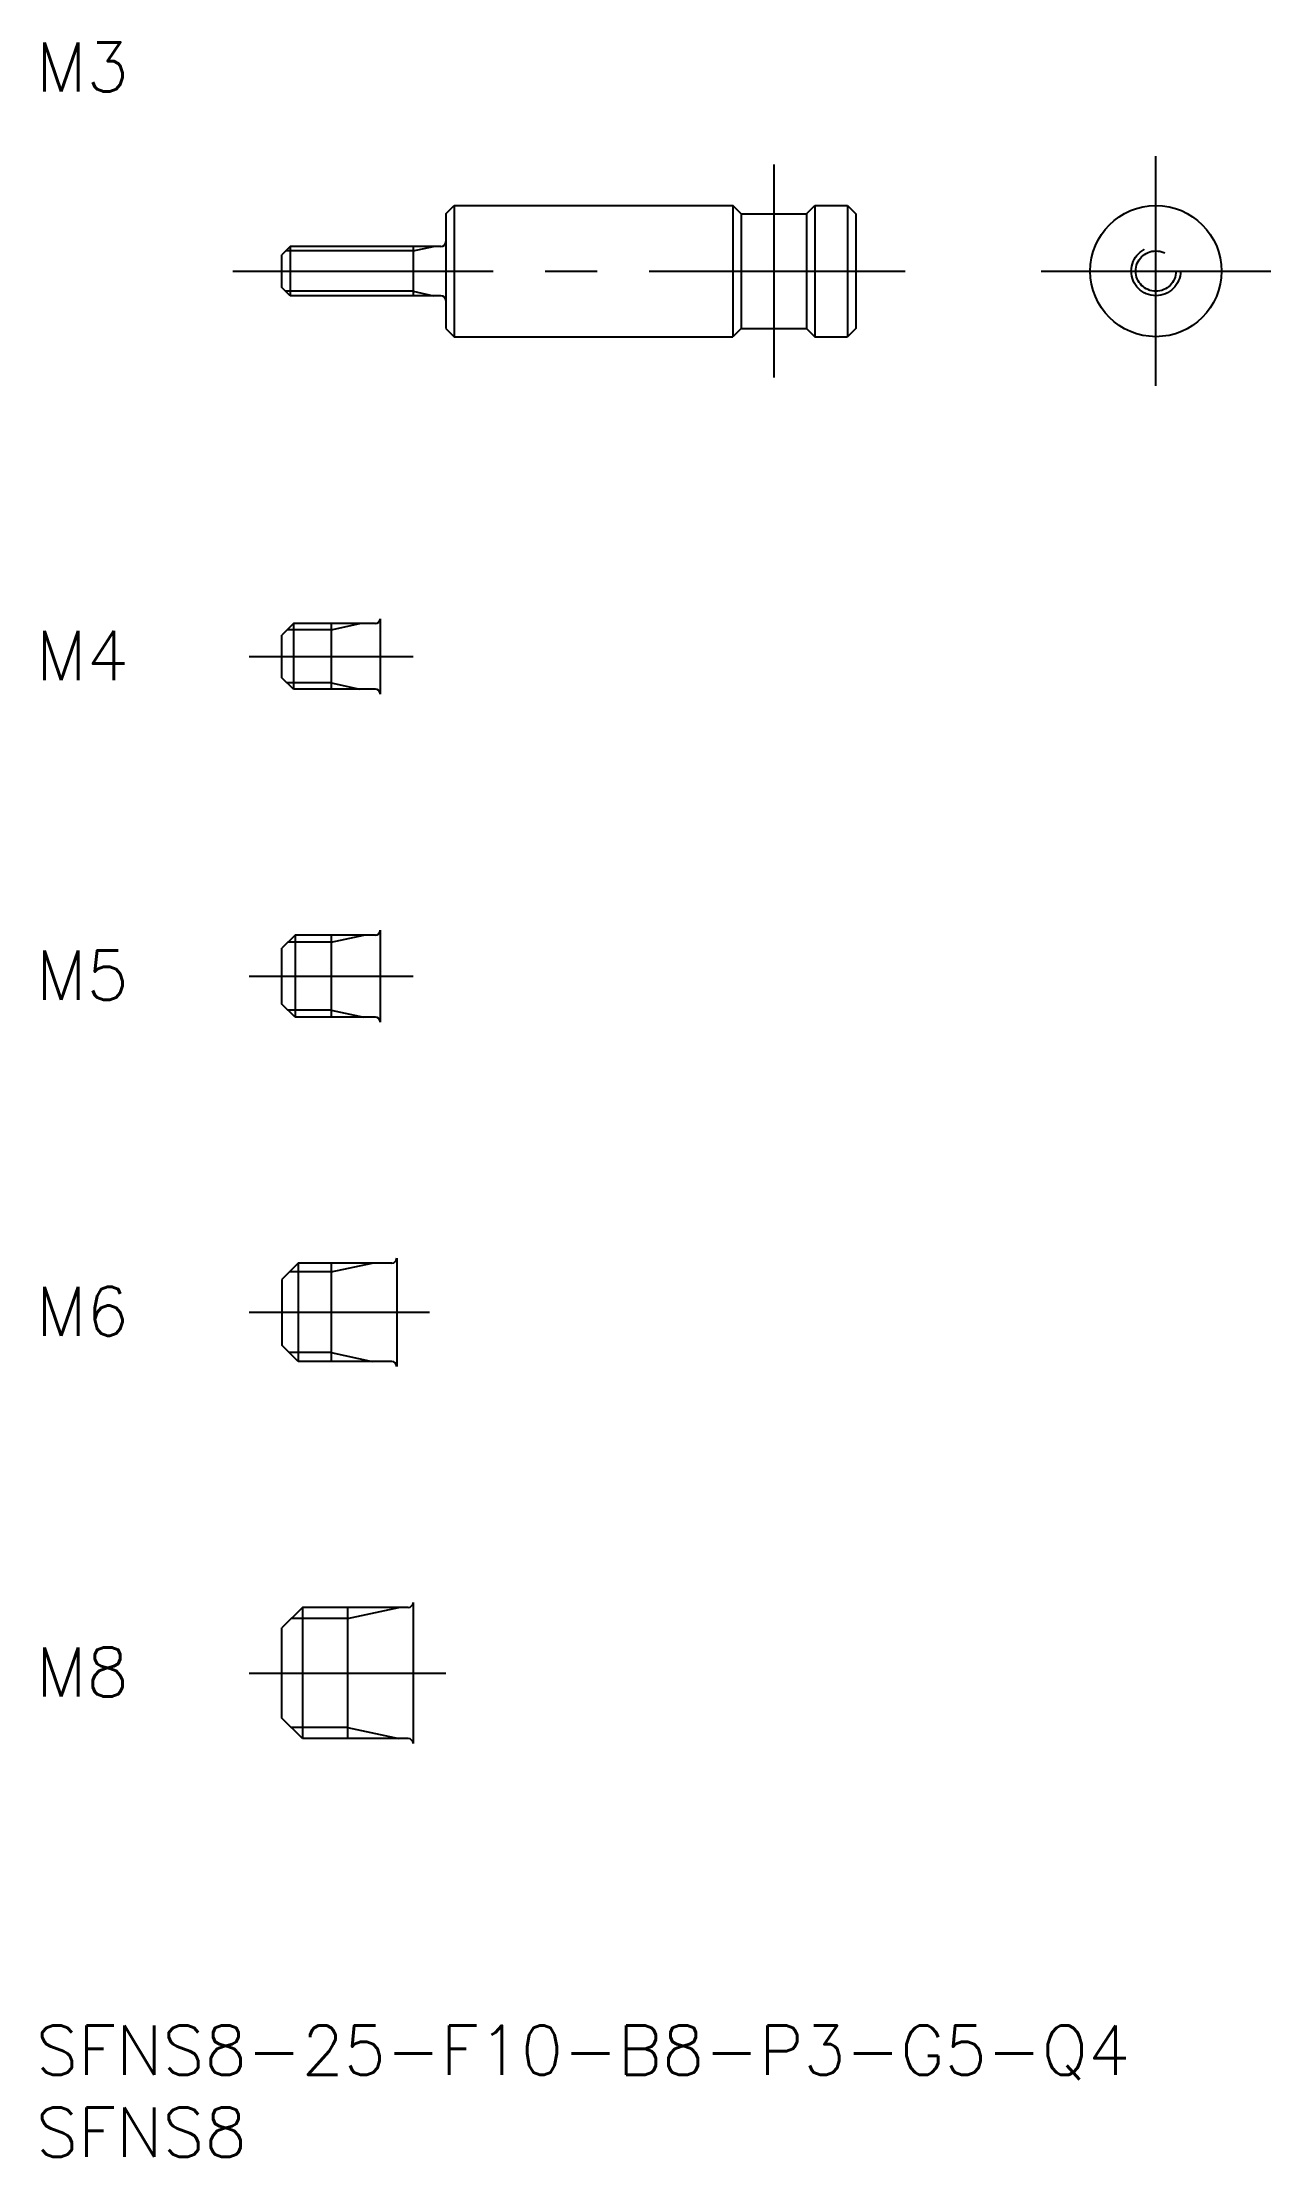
# Model space of a CAD drawing. Extents: x 0 to 75, y -8 to 121.
import ezdxf

# ---------------------------------------------------------------- set-up
doc = ezdxf.new("R2010")
doc.units = 0
doc.header["$LTSCALE"] = 0.5
doc.linetypes.add('CENTER', pattern=[50.8, 31.75, -6.35, 6.35, -6.35])
doc.linetypes.add('DASHED', pattern=[19.05, 12.7, -6.35])
for name, color, linetype in [('MSM_CENTER', 1, 'CENTER'), ('MSM_CONTINUOUS', 7, 'CONTINUOUS'), ('MSM_DASHED', 4, 'DASHED'), ('MSM_NARROW', 5, 'CONTINUOUS'), ('MSM_PART_NUMBER', 7, 'CONTINUOUS')]:
    doc.layers.add(name, color=color, linetype=linetype)
doc.styles.get("Standard").update_dxf_attribs({"font": 'txt.shx', "height": 1, "bigfont": 'bigfont.shx'})

# ---------------------------------------------------------------- blocks, each defined once
blk = doc.blocks.new('*U12')
at = {"layer": 'MSM_PART_NUMBER'}
blk.add_text('SFNS8-25-F10-B8-P3-G5-Q4', height=3, dxfattribs=at).set_placement((0, -3))
blk = doc.blocks.new('*U13')
at = {"layer": 'MSM_PART_NUMBER'}
blk.add_text('SFNS8', height=3, dxfattribs=at).set_placement((0, -8))
blk = doc.blocks.new('*U14')
at = {"layer": 'MSM_PART_NUMBER'}
blk.add_text('M8', height=3, dxfattribs=at).set_placement((0, 20.06))
blk = doc.blocks.new('*U15')
at = {"layer": 'MSM_PART_NUMBER'}
blk.add_text('M6', height=3, dxfattribs=at).set_placement((0, 42.06))
blk = doc.blocks.new('*U16')
at = {"layer": 'MSM_PART_NUMBER'}
blk.add_text('M5', height=3, dxfattribs=at).set_placement((0, 62.56))
blk = doc.blocks.new('*U17')
at = {"layer": 'MSM_PART_NUMBER'}
blk.add_text('M4', height=3, dxfattribs=at).set_placement((0, 82.06))
blk = doc.blocks.new('*U18')
at = {"layer": 'MSM_PART_NUMBER'}
blk.add_text('M3', height=3, dxfattribs=at).set_placement((0, 117.95))

msp = doc.modelspace()

# ---------------------------------------------------------------- linework, layer by layer
at = {"layer": 'MSM_CENTER'}
for p, q in [((45, 113.5), (45, 100.5)), ((68.3, 100), (68.3, 114)), ((12, 107), (53, 107)), ((61.3, 107), (75.3, 107)), ((13, 83.5), (23, 83.5)), ((13, 64), (23, 64)), ((13, 43.5), (24, 43.5)), ((13, 21.5), (25, 21.5))]:
    msp.add_line(p, q, dxfattribs=at)
at = {"layer": 'MSM_CONTINUOUS'}
for p, q in [((25, 110.5), (25.5, 111)), ((25.5, 111), (25.5, 103)), ((25.5, 111), (42.5, 111)), ((43, 110.5), (42.5, 111)), ((42.5, 111), (42.5, 103)), ((47, 110.5), (47.5, 111)), ((47.5, 111), (49.5, 111)), ((47.5, 111), (47.5, 103)), ((49.5, 111), (49.5, 103)), ((49.5, 111), (50, 110.5)), ((25, 110.5), (25, 103.5)), ((43, 110.5), (43, 103.5)), ((43, 110.5), (47, 110.5)), ((47, 110.5), (47, 103.5)), ((50, 110.5), (50, 103.5)), ((15.5, 108.5), (15, 108)), ((24.7, 108.5), (15.5, 108.5)), ((15.5, 108.5), (15.5, 105.5)), ((23, 108.5), (23, 105.5)), ((15, 106), (15, 108)), ((15.5, 105.5), (15, 106)), ((24.7, 105.5), (15.5, 105.5)), ((25, 103.5), (25.5, 103)), ((43, 103.5), (42.5, 103)), ((43, 103.5), (47, 103.5)), ((47, 103.5), (47.5, 103)), ((50, 103.5), (49.5, 103)), ((25.5, 103), (42.5, 103)), ((47.5, 103), (49.5, 103)), ((15.7, 85.5), (15, 84.8)), ((20.7, 85.5), (15.7, 85.5)), ((15.7, 85.5), (15.7, 81.5)), ((18, 85.5), (18, 81.5)), ((21, 85.8), (21, 81.2)), ((15, 82.2), (15, 84.8)), ((15.7, 81.5), (15, 82.2)), ((20.7, 81.5), (15.7, 81.5)), ((15.8, 66.5), (15, 65.7)), ((20.7, 66.5), (15.8, 66.5)), ((15.8, 66.5), (15.8, 61.5)), ((18, 66.5), (18, 61.5)), ((21, 66.8), (21, 61.2)), ((15, 62.3), (15, 65.7)), ((15.8, 61.5), (15, 62.3)), ((20.7, 61.5), (15.8, 61.5)), ((16, 46.5), (15, 45.5)), ((21.7, 46.5), (16, 46.5)), ((16, 46.5), (16, 40.5)), ((18, 46.5), (18, 40.5)), ((22, 46.8), (22, 40.2)), ((15, 45.5), (15, 41.5)), ((16, 40.5), (15, 41.5)), ((21.7, 40.5), (16, 40.5)), ((23, 25.8), (23, 17.2)), ((16.25, 25.5), (15, 24.25)), ((22.7, 25.5), (16.25, 25.5)), ((16.25, 25.5), (16.25, 17.5)), ((19, 25.5), (19, 17.5)), ((15, 18.75), (15, 24.25)), ((16.25, 17.5), (15, 18.75)), ((22.7, 17.5), (16.25, 17.5))]:
    msp.add_line(p, q, dxfattribs=at)
msp.add_circle((68.3, 107), 4, dxfattribs=at)
for centre, start, end in [((24.7, 108.8), 270, 0), ((24.7, 105.2), 0, 90), ((20.7, 85.8), 270, 0), ((20.7, 81.2), 0, 90), ((20.7, 66.8), 270, 0), ((20.7, 61.2), 0, 90), ((21.7, 46.8), 270, 0), ((21.7, 40.2), 0, 90), ((22.7, 25.8), 270, 0), ((22.7, 17.2), 0, 90)]:
    msp.add_arc(centre, 0.3, start, end, dxfattribs=at)
at = {"layer": 'MSM_DASHED'}
for radius in [1.5, 1.23]:
    msp.add_circle((68.3, 107), radius, dxfattribs=at)
at = {"layer": 'MSM_NARROW'}
for p, q in [((23, 108.23), (24.25, 108.5)), ((23, 108.23), (15.23, 108.23)), ((23, 105.77), (15.23, 105.77)), ((23, 105.77), (24.25, 105.5)), ((18, 85.12), (15.32, 85.12)), ((18, 85.12), (19.75, 85.5)), ((18, 81.88), (15.32, 81.88)), ((18, 81.88), (19.75, 81.5)), ((18, 66.07), (15.37, 66.07)), ((18, 66.07), (20, 66.5)), ((18, 61.93), (15.37, 61.93)), ((18, 61.93), (20, 61.5)), ((18, 45.96), (20.5, 46.5)), ((18, 45.96), (15.46, 45.96)), ((18, 41.04), (15.46, 41.04)), ((18, 41.04), (20.5, 40.5)), ((19, 24.82), (15.57, 24.82)), ((19, 24.82), (22.12, 25.5)), ((19, 18.18), (15.57, 18.18)), ((19, 18.18), (22.12, 17.5))]:
    msp.add_line(p, q, dxfattribs=at)

# ---------------------------------------------------------------- block references
at = {"layer": 'MSM_CONTINUOUS'}
for name in ['*U18', '*U17', '*U16', '*U15', '*U14', '*U12', '*U13']:
    msp.add_blockref(name, (0, 0), dxfattribs=at)

doc.saveas('drawing.dxf')
